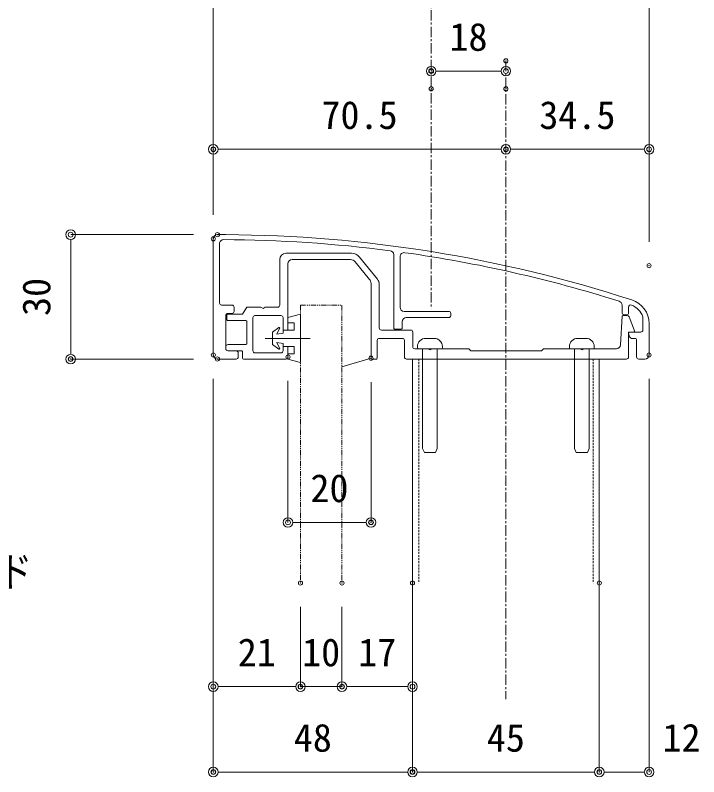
# Model space of a CAD drawing. Units: millimetres, scale not verified. Extents: x -1682 to 1682, y -1188 to 1188.
# Drawn here: x 414.9 to 744.2, y 631.3 to 998.6 of the extents above; entities that cross this region are included whole.
import ezdxf
from ezdxf.enums import TextEntityAlignment as Align

# ---------------------------------------------------------------- set-up
doc = ezdxf.new("R2010")
doc.units = ezdxf.units.MM
doc.header["$LTSCALE"] = 4
doc.header["$PDMODE"] = 32
doc.header["$PDSIZE"] = 2
for name, pattern in [('USER1', [2, 1.25, -0.25, 0.25, -0.25]), ('USER2', [1.25, 0.625, -0.125, 0.125, -0.125, 0.125, -0.125]), ('USER3', [0.375, 0.25, -0.125])]:
    doc.linetypes.add(name, pattern=pattern)
for name, color, linetype, lineweight in [('0-0_0', 7, 'Continuous', 18), ('0-1_DEFPOINTS', 7, 'Continuous', 18), ('0-3_MOJI', 7, 'Continuous', 18), ('0-6_6ﾊｯﾁﾝｸﾞ', 4, 'Continuous', 18), ('0-8_3中心線', 2, 'USER1', 18), ('0-9_41ｱﾙﾐ', 6, 'Continuous', 18), ('0-A_1手摺寸法', 7, 'Continuous', 18), ('0-D_2a', 1, 'USER2', 18), ('0-E_4アルミ', 6, 'Continuous', 18)]:
    doc.layers.add(name, color=color, linetype=linetype, lineweight=lineweight)
doc.layers.add('0-2_笠木', color=7, linetype='Continuous')
doc.styles.add('ＭＳ ゴシック', font='')
doc.styles.get('ＭＳ ゴシック').set_extended_font_data('MS Gothic')

# ---------------------------------------------------------------- blocks, each defined once
blk = doc.blocks.new('_ORIGIN2')
at = {"layer": '0-0_0'}
blk.add_line((-0.5, 0), (-1, 0), dxfattribs=at)
for radius in [0.5, 0.25]:
    blk.add_circle((0, 0), radius, dxfattribs=at)
blk = doc.blocks.new('D45')
at = {"layer": '0-1_DEFPOINTS'}
for p in [(4320.737, 2095.326), (4320.737, 1935.288), (4530.737, 1922.343)]:
    blk.add_point(p, dxfattribs=at)
at = {"layer": '0-A_1手摺寸法'}
for p, q in [((4320.737, 1946.788), (4320.737, 2095.326)), ((4526.137, 2095.326), (4325.337, 2095.326)), ((4530.737, 1933.843), (4530.737, 2095.326))]:
    blk.add_line(p, q, dxfattribs=at)
at = {"layer": '0-A_1手摺寸法', "xscale": 4.6, "yscale": 4.6, "rotation": 180}
blk.add_blockref('_ORIGIN2', (4320.737, 2095.326), dxfattribs=at)
at = {"layer": '0-A_1手摺寸法', "xscale": 4.6, "yscale": 4.6}
blk.add_blockref('_ORIGIN2', (4530.737, 2095.326), dxfattribs=at)
at = {"layer": '0-A_1手摺寸法', "style": 'ＭＳ ゴシック'}
blk.add_text('105', height=13.49, dxfattribs=at).set_placement((4411.937, 2101.076), align=Align.BOTTOM_LEFT)
blk = doc.blocks.new('D46')
at = {"layer": '0-1_DEFPOINTS'}
for p in [(4425.737, 2077.594), (4425.737, 2056.316), (4530.737, 1922.343)]:
    blk.add_point(p, dxfattribs=at)
at = {"layer": '0-A_1手摺寸法'}
for p, q in [((4425.737, 2066.094), (4425.737, 2056.316)), ((4526.137, 2056.316), (4430.337, 2056.316)), ((4530.737, 1933.843), (4530.737, 2056.316))]:
    blk.add_line(p, q, dxfattribs=at)
at = {"layer": '0-A_1手摺寸法', "xscale": 4.6, "yscale": 4.6, "rotation": 180}
blk.add_blockref('_ORIGIN2', (4425.737, 2056.316), dxfattribs=at)
at = {"layer": '0-A_1手摺寸法', "xscale": 4.6, "yscale": 4.6}
blk.add_blockref('_ORIGIN2', (4530.737, 2056.316), dxfattribs=at)
at = {"layer": '0-A_1手摺寸法', "style": 'ＭＳ ゴシック'}
blk.add_text('52.5', height=13.49, dxfattribs=at).set_placement((4459.837, 2062.066), align=Align.BOTTOM_LEFT)
blk = doc.blocks.new('D47')
at = {"layer": '0-1_DEFPOINTS'}
for p in [(4425.737, 2077.594), (4320.737, 2056.316), (4320.737, 1935.288)]:
    blk.add_point(p, dxfattribs=at)
at = {"layer": '0-A_1手摺寸法'}
for p, q in [((4425.737, 2066.094), (4425.737, 2056.316)), ((4320.737, 1946.788), (4320.737, 2056.316)), ((4421.137, 2056.316), (4325.337, 2056.316))]:
    blk.add_line(p, q, dxfattribs=at)
at = {"layer": '0-A_1手摺寸法', "xscale": 4.6, "yscale": 4.6, "rotation": 180}
blk.add_blockref('_ORIGIN2', (4320.737, 2056.316), dxfattribs=at)
at = {"layer": '0-A_1手摺寸法', "xscale": 4.6, "yscale": 4.6}
blk.add_blockref('_ORIGIN2', (4425.737, 2056.316), dxfattribs=at)
at = {"layer": '0-A_1手摺寸法', "style": 'ＭＳ ゴシック'}
blk.add_text('52.5', height=13.49, dxfattribs=at).set_placement((4354.837, 2062.066), align=Align.BOTTOM_LEFT)
blk = doc.blocks.new('D48')
at = {"layer": '0-1_DEFPOINTS'}
for p in [(4461.737, 2021.118), (4461.737, 1978.457), (4530.737, 1922.343)]:
    blk.add_point(p, dxfattribs=at)
at = {"layer": '0-A_1手摺寸法'}
blk.add_line((4526.137, 1978.457), (4466.337, 1978.457), dxfattribs=at)
at = {"layer": '0-A_1手摺寸法', "xscale": 4.6, "yscale": 4.6, "rotation": 180}
blk.add_blockref('_ORIGIN2', (4461.737, 1978.457), dxfattribs=at)
at = {"layer": '0-A_1手摺寸法', "xscale": 4.6, "yscale": 4.6}
blk.add_blockref('_ORIGIN2', (4530.737, 1978.457), dxfattribs=at)
at = {"layer": '0-A_1手摺寸法', "style": 'ＭＳ ゴシック'}
blk.add_text('34.5', height=13.49, dxfattribs=at).set_placement((4477.837, 1984.207), align=Align.BOTTOM_LEFT)
blk = doc.blocks.new('D49')
at = {"layer": '0-1_DEFPOINTS'}
for p in [(4461.737, 2021.118), (4320.737, 1978.457), (4320.737, 1935.288)]:
    blk.add_point(p, dxfattribs=at)
at = {"layer": '0-A_1手摺寸法'}
blk.add_line((4457.137, 1978.457), (4325.337, 1978.457), dxfattribs=at)
at = {"layer": '0-A_1手摺寸法', "xscale": 4.6, "yscale": 4.6, "rotation": 180}
blk.add_blockref('_ORIGIN2', (4320.737, 1978.457), dxfattribs=at)
at = {"layer": '0-A_1手摺寸法', "xscale": 4.6, "yscale": 4.6}
blk.add_blockref('_ORIGIN2', (4461.737, 1978.457), dxfattribs=at)
at = {"layer": '0-A_1手摺寸法', "style": 'ＭＳ ゴシック'}
blk.add_text('70.5', height=13.49, dxfattribs=at).set_placement((4372.837, 1984.207), align=Align.BOTTOM_LEFT)
blk = doc.blocks.new('D50')
at = {"layer": '0-1_DEFPOINTS'}
for p in [(4530.737, 1879.288), (4506.737, 1769.249), (4506.737, 1678.137)]:
    blk.add_point(p, dxfattribs=at)
at = {"layer": '0-A_1手摺寸法'}
for p, q in [((4530.737, 1867.788), (4530.737, 1678.137)), ((4506.737, 1757.749), (4506.737, 1678.137)), ((4526.137, 1678.137), (4511.337, 1678.137))]:
    blk.add_line(p, q, dxfattribs=at)
at = {"layer": '0-A_1手摺寸法', "xscale": 4.6, "yscale": 4.6, "rotation": 180}
blk.add_blockref('_ORIGIN2', (4506.737, 1678.137), dxfattribs=at)
at = {"layer": '0-A_1手摺寸法', "xscale": 4.6, "yscale": 4.6}
blk.add_blockref('_ORIGIN2', (4530.737, 1678.137), dxfattribs=at)
at = {"layer": '0-A_1手摺寸法', "style": 'ＭＳ ゴシック'}
blk.add_text('12', height=13.49, dxfattribs=at).set_placement((4537.201, 1683.887), align=Align.BOTTOM_LEFT)
blk = doc.blocks.new('D51')
at = {"layer": '0-1_DEFPOINTS'}
for p in [(4416.737, 1769.249), (4506.737, 1769.249), (4416.737, 1678.137)]:
    blk.add_point(p, dxfattribs=at)
at = {"layer": '0-A_1手摺寸法'}
for p, q in [((4416.737, 1757.749), (4416.737, 1678.137)), ((4506.737, 1757.749), (4506.737, 1678.137)), ((4502.137, 1678.137), (4421.337, 1678.137))]:
    blk.add_line(p, q, dxfattribs=at)
at = {"layer": '0-A_1手摺寸法', "xscale": 4.6, "yscale": 4.6, "rotation": 180}
blk.add_blockref('_ORIGIN2', (4416.737, 1678.137), dxfattribs=at)
at = {"layer": '0-A_1手摺寸法', "xscale": 4.6, "yscale": 4.6}
blk.add_blockref('_ORIGIN2', (4506.737, 1678.137), dxfattribs=at)
at = {"layer": '0-A_1手摺寸法', "style": 'ＭＳ ゴシック'}
blk.add_text('45', height=13.49, dxfattribs=at).set_placement((4452.537, 1683.887), align=Align.BOTTOM_LEFT)
blk = doc.blocks.new('D52')
at = {"layer": '0-1_DEFPOINTS'}
for p in [(4320.737, 1879.288), (4416.737, 1769.249), (4320.737, 1678.137)]:
    blk.add_point(p, dxfattribs=at)
at = {"layer": '0-A_1手摺寸法'}
for p, q in [((4320.737, 1867.788), (4320.737, 1678.137)), ((4416.737, 1757.749), (4416.737, 1678.137)), ((4412.137, 1678.137), (4325.337, 1678.137))]:
    blk.add_line(p, q, dxfattribs=at)
at = {"layer": '0-A_1手摺寸法', "xscale": 4.6, "yscale": 4.6, "rotation": 180}
blk.add_blockref('_ORIGIN2', (4320.737, 1678.137), dxfattribs=at)
at = {"layer": '0-A_1手摺寸法', "xscale": 4.6, "yscale": 4.6}
blk.add_blockref('_ORIGIN2', (4416.737, 1678.137), dxfattribs=at)
at = {"layer": '0-A_1手摺寸法', "style": 'ＭＳ ゴシック'}
blk.add_text('48', height=13.49, dxfattribs=at).set_placement((4359.537, 1683.887), align=Align.BOTTOM_LEFT)
blk = doc.blocks.new('D53')
at = {"layer": '0-1_DEFPOINTS'}
for p in [(4382.737, 1769.249), (4416.737, 1769.249), (4382.737, 1719.3)]:
    blk.add_point(p, dxfattribs=at)
at = {"layer": '0-A_1手摺寸法'}
for p, q in [((4382.737, 1757.749), (4382.737, 1719.3)), ((4416.737, 1757.749), (4416.737, 1719.3)), ((4412.137, 1719.3), (4387.337, 1719.3))]:
    blk.add_line(p, q, dxfattribs=at)
at = {"layer": '0-A_1手摺寸法', "xscale": 4.6, "yscale": 4.6, "rotation": 180}
blk.add_blockref('_ORIGIN2', (4382.737, 1719.3), dxfattribs=at)
at = {"layer": '0-A_1手摺寸法', "xscale": 4.6, "yscale": 4.6}
blk.add_blockref('_ORIGIN2', (4416.737, 1719.3), dxfattribs=at)
at = {"layer": '0-A_1手摺寸法', "style": 'ＭＳ ゴシック'}
blk.add_text('17', height=13.49, dxfattribs=at).set_placement((4390.537, 1725.05), align=Align.BOTTOM_LEFT)
blk = doc.blocks.new('D54')
at = {"layer": '0-1_DEFPOINTS'}
for p in [(4362.737, 1769.249), (4382.737, 1769.249), (4362.737, 1719.3)]:
    blk.add_point(p, dxfattribs=at)
at = {"layer": '0-A_1手摺寸法'}
for p, q in [((4362.737, 1757.749), (4362.737, 1719.3)), ((4382.737, 1757.749), (4382.737, 1719.3)), ((4358.137, 1719.3), (4353.537, 1719.3)), ((4382.737, 1719.3), (4362.737, 1719.3)), ((4387.337, 1719.3), (4391.937, 1719.3))]:
    blk.add_line(p, q, dxfattribs=at)
at = {"layer": '0-A_1手摺寸法', "xscale": 4.6, "yscale": 4.6}
blk.add_blockref('_ORIGIN2', (4362.737, 1719.3), dxfattribs=at)
at = {"layer": '0-A_1手摺寸法', "xscale": 4.6, "yscale": 4.6, "rotation": 180}
blk.add_blockref('_ORIGIN2', (4382.737, 1719.3), dxfattribs=at)
at = {"layer": '0-A_1手摺寸法', "style": 'ＭＳ ゴシック'}
blk.add_text('10', height=13.49, dxfattribs=at).set_placement((4363.537, 1725.05), align=Align.BOTTOM_LEFT)
blk = doc.blocks.new('D55')
at = {"layer": '0-1_DEFPOINTS'}
for p in [(4322.737, 1937.288), (4252.019, 1877.288), (4322.737, 1877.288)]:
    blk.add_point(p, dxfattribs=at)
at = {"layer": '0-A_1手摺寸法'}
for p, q in [((4311.237, 1937.288), (4252.019, 1937.288)), ((4252.019, 1932.688), (4252.019, 1881.888)), ((4311.237, 1877.288), (4252.019, 1877.288))]:
    blk.add_line(p, q, dxfattribs=at)
at = {"layer": '0-A_1手摺寸法', "xscale": 4.6, "yscale": 4.6}
for p, rotation in [((4252.019, 1937.288), 90), ((4252.019, 1877.288), 270)]:
    blk.add_blockref('_ORIGIN2', p, dxfattribs=dict(at, rotation=rotation))
at = {"layer": '0-A_1手摺寸法', "style": 'ＭＳ ゴシック'}
blk.add_text('30', height=13.49, rotation=90, dxfattribs=at).set_placement((4246.269, 1898.088), align=Align.BOTTOM_LEFT)
blk = doc.blocks.new('D15')
at = {"layer": '0-1_DEFPOINTS'}
for p in [(4320.737, 1879.288), (4362.737, 1769.249), (4362.737, 1719.3)]:
    blk.add_point(p, dxfattribs=at)
at = {"layer": '0-A_1手摺寸法'}
for p, q in [((4320.737, 1867.788), (4320.737, 1719.3)), ((4362.737, 1757.749), (4362.737, 1719.3)), ((4325.337, 1719.3), (4358.137, 1719.3))]:
    blk.add_line(p, q, dxfattribs=at)
at = {"layer": '0-A_1手摺寸法', "xscale": 4.6, "yscale": 4.6, "rotation": 180}
blk.add_blockref('_ORIGIN2', (4320.737, 1719.3), dxfattribs=at)
at = {"layer": '0-A_1手摺寸法', "xscale": 4.6, "yscale": 4.6}
blk.add_blockref('_ORIGIN2', (4362.737, 1719.3), dxfattribs=at)
at = {"layer": '0-A_1手摺寸法', "style": 'ＭＳ ゴシック'}
blk.add_text('21', height=13.49, dxfattribs=at).set_placement((4332.537, 1725.05), align=Align.BOTTOM_LEFT)
blk = doc.blocks.new('D16')
at = {"layer": '0-1_DEFPOINTS'}
for p in [(4425.737, 2016.156), (4425.737, 2007.624), (4461.737, 2007.624)]:
    blk.add_point(p, dxfattribs=at)
at = {"layer": '0-A_1手摺寸法'}
blk.add_line((4457.137, 2016.156), (4430.337, 2016.156), dxfattribs=at)
at = {"layer": '0-A_1手摺寸法', "xscale": 4.6, "yscale": 4.6, "rotation": 180}
blk.add_blockref('_ORIGIN2', (4425.737, 2016.156), dxfattribs=at)
at = {"layer": '0-A_1手摺寸法', "xscale": 4.6, "yscale": 4.6}
blk.add_blockref('_ORIGIN2', (4461.737, 2016.156), dxfattribs=at)
at = {"layer": '0-A_1手摺寸法', "style": 'ＭＳ ゴシック'}
blk.add_text('18', height=13.49, dxfattribs=at).set_placement((4434.537, 2021.906), align=Align.BOTTOM_LEFT)
blk = doc.blocks.new('hbk-145')
at = {"layer": '0-A_1手摺寸法', "color": 3}
for p, q in [((0, 2.364), (0, -8.499)), ((-5.8, 0), (5.8, 0)), ((-5.8, 0), (-5, -3)), ((5.8, 0), (5, -3)), ((-3.7, -1.5), (-2, -1.5)), ((-3.7, -1.5), (-3.7, -3)), ((-2, -1.5), (-2, -4.2)), ((2, -1.5), (3.7, -1.5)), ((2, -1.5), (2, -4.2)), ((3.7, -1.5), (3.7, -3)), ((-5, -3), (-3.7, -3)), ((3.7, -3), (5, -3)), ((-1.5, -6.7), (-2.576, -5.231)), ((-2.39, -5.013), (-1, -5.7)), ((-2, -4.2), (-1.25, -4.2)), ((-1, -5.7), (-1.25, -4.2)), ((1, -5.7), (1.25, -4.2)), ((1, -5.7), (2.39, -5.013)), ((1.25, -4.2), (2, -4.2)), ((1.5, -6.7), (2.576, -5.231)), ((-1.5, -6.7), (1.5, -6.7))]:
    blk.add_line(p, q, dxfattribs=at)
for centre, start, end in [((-2.45, -5.15), 66.37062, 212.90524), ((2.45, -5.15), 327.09476, 113.62938)]:
    blk.add_arc(centre, 0.15, start, end, dxfattribs=at)
blk = doc.blocks.new('D17')
at = {"layer": '0-1_DEFPOINTS'}
for p in [(4356.737, 1878.288), (4396.737, 1877.688), (4396.737, 1798.497)]:
    blk.add_point(p, dxfattribs=at)
at = {"layer": '0-A_1手摺寸法'}
for p, q in [((4356.737, 1866.788), (4356.737, 1798.497)), ((4396.737, 1866.188), (4396.737, 1798.497)), ((4361.337, 1798.497), (4392.137, 1798.497))]:
    blk.add_line(p, q, dxfattribs=at)
at = {"layer": '0-A_1手摺寸法', "xscale": 4.6, "yscale": 4.6, "rotation": 180}
blk.add_blockref('_ORIGIN2', (4356.737, 1798.497), dxfattribs=at)
at = {"layer": '0-A_1手摺寸法', "xscale": 4.6, "yscale": 4.6}
blk.add_blockref('_ORIGIN2', (4396.737, 1798.497), dxfattribs=at)
at = {"layer": '0-A_1手摺寸法', "style": 'ＭＳ ゴシック'}
blk.add_text('20', height=13.49, dxfattribs=at).set_placement((4367.537, 1804.247), align=Align.BOTTOM_LEFT)
blk = doc.blocks.new('A$C112A319A')
at = {"layer": '0-9_41ｱﾙﾐ'}
for p, q in [((3.007, 30), (1, 30)), ((0, 1), (0, 29)), ((1.5, 13.5), (1.5, 27.802)), ((43.5, 25.141), (43.5, 7.4)), ((45, 12.5), (45, 24.667)), ((4.5, 13), (2, 13)), ((98.48, 11.2), (98.48, 13.023)), ((5, 11.5), (5, 12.5)), ((56.7, 11.5), (46, 11.5)), ((100.08, 11.2), (100.08, 12.547)), ((3, 2.5), (3, 10.5)), ((3.5, 11), (4.5, 11)), ((46.5, 10), (56.7, 10)), ((57.2, 10.5), (57.2, 11)), ((98.98, 10.7), (99.58, 10.7)), ((103.5, 7), (103.5, 10.219)), ((45.5, 7.4), (45.5, 9)), ((105, 1), (105, 8.548)), ((43.7, 7.2), (45.3, 7.2)), ((100.01, 6.237), (100.309, 5.342)), ((103, 6.5), (100.2, 6.5)), ((100.783, 5), (101.5, 5)), ((102, 4.5), (102, 0.5)), ((5.5, 2), (3.5, 2)), ((1, 0), (5.5, 0)), ((6, 0.5), (6, 1.5)), ((102.5, 0), (104, 0))]:
    blk.add_line(p, q, dxfattribs=at)
for centre, radius, start, end in [((1, 29), 1, 90, 180), ((1.26, -292.757), 322.762, 72.02754, 89.68976), ((2.5, 27.802), 1, 89.77832, 180), ((1.26, -292.757), 321.562, 82.60842, 89.77832), ((42.5, 25.141), 1, 0, 82.60842), ((46, 24.667), 1, 81.97714, 180), ((1.26, -292.757), 321.562, 72.53271, 81.97714), ((2, 13.5), 0.5, 180, 270), ((4.5, 12.5), 0.5, 0, 90), ((97.48, 13.023), 1, 0, 72.53271), ((100.58, 12.547), 0.5, 68.44206, 180), ((99, 8.548), 4.8, 20.36413, 68.44206), ((99, 8.548), 6, 0, 72.03027), ((4.5, 11.5), 0.5, 270, 0), ((46, 12.5), 1, 180, 270), ((56.7, 11), 0.5, 0, 90), ((98.98, 11.2), 0.5, 180, 270), ((99.58, 11.2), 0.5, 270, 0), ((3.5, 10.5), 0.5, 90, 180), ((46.5, 9), 1, 90, 180), ((56.7, 10.5), 0.5, 270, 0), ((43.7, 7.4), 0.2, 180, 270), ((45.3, 7.4), 0.2, 270, 0), ((100.2, 6.3), 0.2, 90, 198.43495), ((103, 7), 0.5, 270, 0), ((100.783, 5.5), 0.5, 198.43495, 270), ((101.5, 4.5), 0.5, 0, 90), ((3.5, 2.5), 0.5, 180, 270), ((5.5, 1.5), 0.5, 0, 90), ((1, 1), 1, 180, 270), ((5.5, 0.5), 0.5, 270, 0), ((102.5, 0.5), 0.5, 180, 270), ((104, 1), 1, 270, 0)]:
    blk.add_arc(centre, radius, start, end, dxfattribs=at)
blk = doc.blocks.new('A$C7F601E22')
at = {"layer": '0-9_41ｱﾙﾐ'}
for p, q in [((12.95, 24), (12.95, 13)), ((14.45, 25.5), (30.243, 25.5)), ((15.95, 24), (30.005, 24)), ((32.184, 24.576), (36.502, 19.261)), ((14.95, 7), (14.95, 23)), ((31.169, 23.446), (34.614, 19.206)), ((34.95, 18.26), (34.95, 0.2)), ((36.95, 18), (36.95, 7.5)), ((5, 12.5), (4, 10.8)), ((5, 12.5), (8.43, 12.5)), ((9.47, 12.5), (12.45, 12.5)), ((0.2, 10.6), (0.2, 9.5)), ((4, 10.8), (0.4, 10.8)), ((0.4, 9.3), (4.8, 9.3)), ((6.5, 2), (6.5, 10)), ((7, 10.5), (13.25, 10.5)), ((13.75, 10), (13.75, 7)), ((95.488, 10.312), (95.059, 3.438)), ((96.653, 10.5), (95.688, 10.5)), ((98.399, 6.77), (97.122, 10.176)), ((5, 9.1), (5, 3.7)), ((13.75, 7), (14.95, 7)), ((37.45, 7), (44.5, 7)), ((45, 6.5), (45, 3)), ((97, 0.5), (97, 6.3)), ((97.2, 6.5), (98.211, 6.5)), ((36.45, 4.5), (36.45, 0.2)), ((36.95, 5), (42.5, 5)), ((43, 4.5), (43, 0.5)), ((0, 3), (0, 2.5)), ((4.8, 3.5), (0.5, 3.5)), ((0.5, 2), (3.8, 2)), ((4, 1.8), (4, 0.2)), ((4.2, 0), (14.45, 0)), ((13.25, 1.5), (7, 1.5)), ((35.15, 0), (36.25, 0)), ((96.5, 0), (43.5, 0))]:
    blk.add_line(p, q, dxfattribs=at)
for points in [[(9.47, 12.5), (8.95, 12.2), (8.43, 12.5)], [(14.95, 0.5), (14.95, 3), (13.75, 3), (13.75, 2)], [(59, 2), (58.5, 2.5), (49.72, 2.5), (49.2, 2.2), (48.68, 2.5), (45.5, 2.5)], [(94.061, 2.5), (86.32, 2.5), (85.8, 2.2), (85.28, 2.5), (76.5, 2.5), (76, 2), (59, 2)]]:
    blk.add_lwpolyline(points, dxfattribs=at)
for centre, radius, start, end in [((14.45, 24), 1.5, 90, 180), ((15.95, 23), 1, 90, 180), ((30.005, 22.5), 1.5, 39.09386, 90), ((30.243, 23), 2.5, 39.09386, 90), ((33.45, 18.26), 1.5, 0, 39.09386), ((34.95, 18), 2, 0, 39.09386), ((12.45, 13), 0.5, 270, 0), ((0.4, 10.6), 0.2, 90, 180), ((0.4, 9.5), 0.2, 180, 270), ((4.8, 9.1), 0.2, 0, 90), ((7, 10), 0.5, 90, 180), ((13.25, 10), 0.5, 0, 90), ((95.688, 10.3), 0.2, 90, 176.42367), ((96.653, 10), 0.5, 20.55605, 90), ((37.45, 7.5), 0.5, 180, 270), ((44.5, 6.5), 0.5, 0, 90), ((97.2, 6.3), 0.2, 90, 180), ((98.211, 6.7), 0.2, 270, 20.55605), ((4.8, 3.7), 0.2, 270, 0), ((36.95, 4.5), 0.5, 90, 180), ((42.5, 4.5), 0.5, 0, 90), ((0.5, 3), 0.5, 90, 180), ((0.5, 2.5), 0.5, 180, 270), ((3.8, 1.8), 0.2, 0, 90), ((7, 2), 0.5, 180, 270), ((13.25, 2), 0.5, 270, 0), ((45.5, 3), 0.5, 180, 270), ((94.061, 3.5), 1, 270, 356.42367), ((4.2, 0.2), 0.2, 180, 270), ((14.45, 0.5), 0.5, 270, 0), ((35.15, 0.2), 0.2, 180, 270), ((36.25, 0.2), 0.2, 270, 0), ((43.5, 0.5), 0.5, 180, 270), ((96.5, 0.5), 0.5, 270, 0)]:
    blk.add_arc(centre, radius, start, end, dxfattribs=at)

msp = doc.modelspace()

# ---------------------------------------------------------------- linework, layer by layer
at = {"layer": '0-0_0'}
for p, q in [((606.305, 832.773), (606.305, 713.234)), ((696.305, 832.773), (696.305, 713.234))]:
    msp.add_line(p, q, dxfattribs=at)
at = {"layer": '0-6_6ﾊｯﾁﾝｸﾞ'}
for p, q in [((616.685, 842.773), (612.685, 842.773)), ((685.885, 842.773), (689.885, 842.773)), ((608.685, 838.773), (608.685, 838.173)), ((620.285, 837.773), (609.085, 837.773)), ((611.185, 837.773), (611.185, 789.696)), ((618.185, 837.773), (618.185, 789.696)), ((620.685, 838.773), (620.685, 838.173)), ((681.885, 838.773), (681.885, 838.173)), ((682.285, 837.773), (693.485, 837.773)), ((684.385, 837.773), (684.385, 789.696)), ((691.385, 837.773), (691.385, 789.696)), ((693.885, 838.773), (693.885, 838.173)), ((611.185, 789.696), (612.013, 787.696)), ((618.185, 789.696), (617.356, 787.696)), ((684.385, 789.696), (685.213, 787.696)), ((691.385, 789.696), (690.556, 787.696)), ((617.356, 787.696), (612.013, 787.696)), ((685.213, 787.696), (690.556, 787.696))]:
    msp.add_line(p, q, dxfattribs=at)
for centre, radius, start, end in [((612.685, 838.773), 4, 90, 180), ((616.685, 838.773), 4, 0, 90), ((685.885, 838.773), 4, 90, 180), ((689.885, 838.773), 4, 0, 90), ((609.085, 838.173), 0.4, 180, 270), ((620.285, 838.173), 0.4, 270, 0), ((682.285, 838.173), 0.4, 180, 270), ((693.485, 838.173), 0.4, 270, 0)]:
    msp.add_arc(centre, radius, start, end, dxfattribs=at)
at = {"layer": '0-8_3中心線'}
for p, q in [((615.305, 1033.079), (615.305, 856.945)), ((651.305, 976.602), (651.305, 668.773))]:
    msp.add_line(p, q, dxfattribs=at)
at = {"layer": '0-A_1手摺寸法', "color": 3}
msp.add_line((586.305, 833.173), (572.305, 828.964), dxfattribs=at)
at = {"layer": '0-D_2a'}
for p, q in [((552.305, 858.773), (552.305, 724.734)), ((552.305, 858.773), (572.305, 858.773)), ((572.305, 858.773), (572.305, 724.734))]:
    msp.add_line(p, q, dxfattribs=at)
at = {"layer": '0-E_4アルミ', "linetype": 'USER3'}
for p, q in [((609.305, 832.773), (609.305, 724.734)), ((693.305, 832.773), (693.305, 724.734))]:
    msp.add_line(p, q, dxfattribs=at)

# ---------------------------------------------------------------- block references
at = {"layer": '0-2_笠木', "xscale": 2, "yscale": 2}
for name, p in [('A$C112A319A', (510.305, 832.773)), ('A$C7F601E22', (516.405, 832.773))]:
    msp.add_blockref(name, p, dxfattribs=at)
at = {"layer": '0-A_1手摺寸法'}
for name in ['D45', 'D47', 'D46', 'D16', 'D49', 'D48', 'D55', 'D52', 'D15', 'D17', 'D50', 'D54', 'D53', 'D51']:
    msp.add_blockref(name, (-3810.432, -1044.515), dxfattribs=at)
at = {"layer": '0-A_1手摺寸法', "xscale": 2, "yscale": 2, "rotation": 270}
msp.add_blockref('hbk-145', (552.305, 842.773), dxfattribs=at)

# ---------------------------------------------------------------- texts
at = {"layer": '0-3_MOJI', "style": 'ＭＳ ゴシック', "width": 0.8}
msp.add_text('先付けビード', height=14.66, dxfattribs=at).set_placement((327.01, 718.575), align=Align.BOTTOM_LEFT)

doc.saveas('drawing.dxf')
